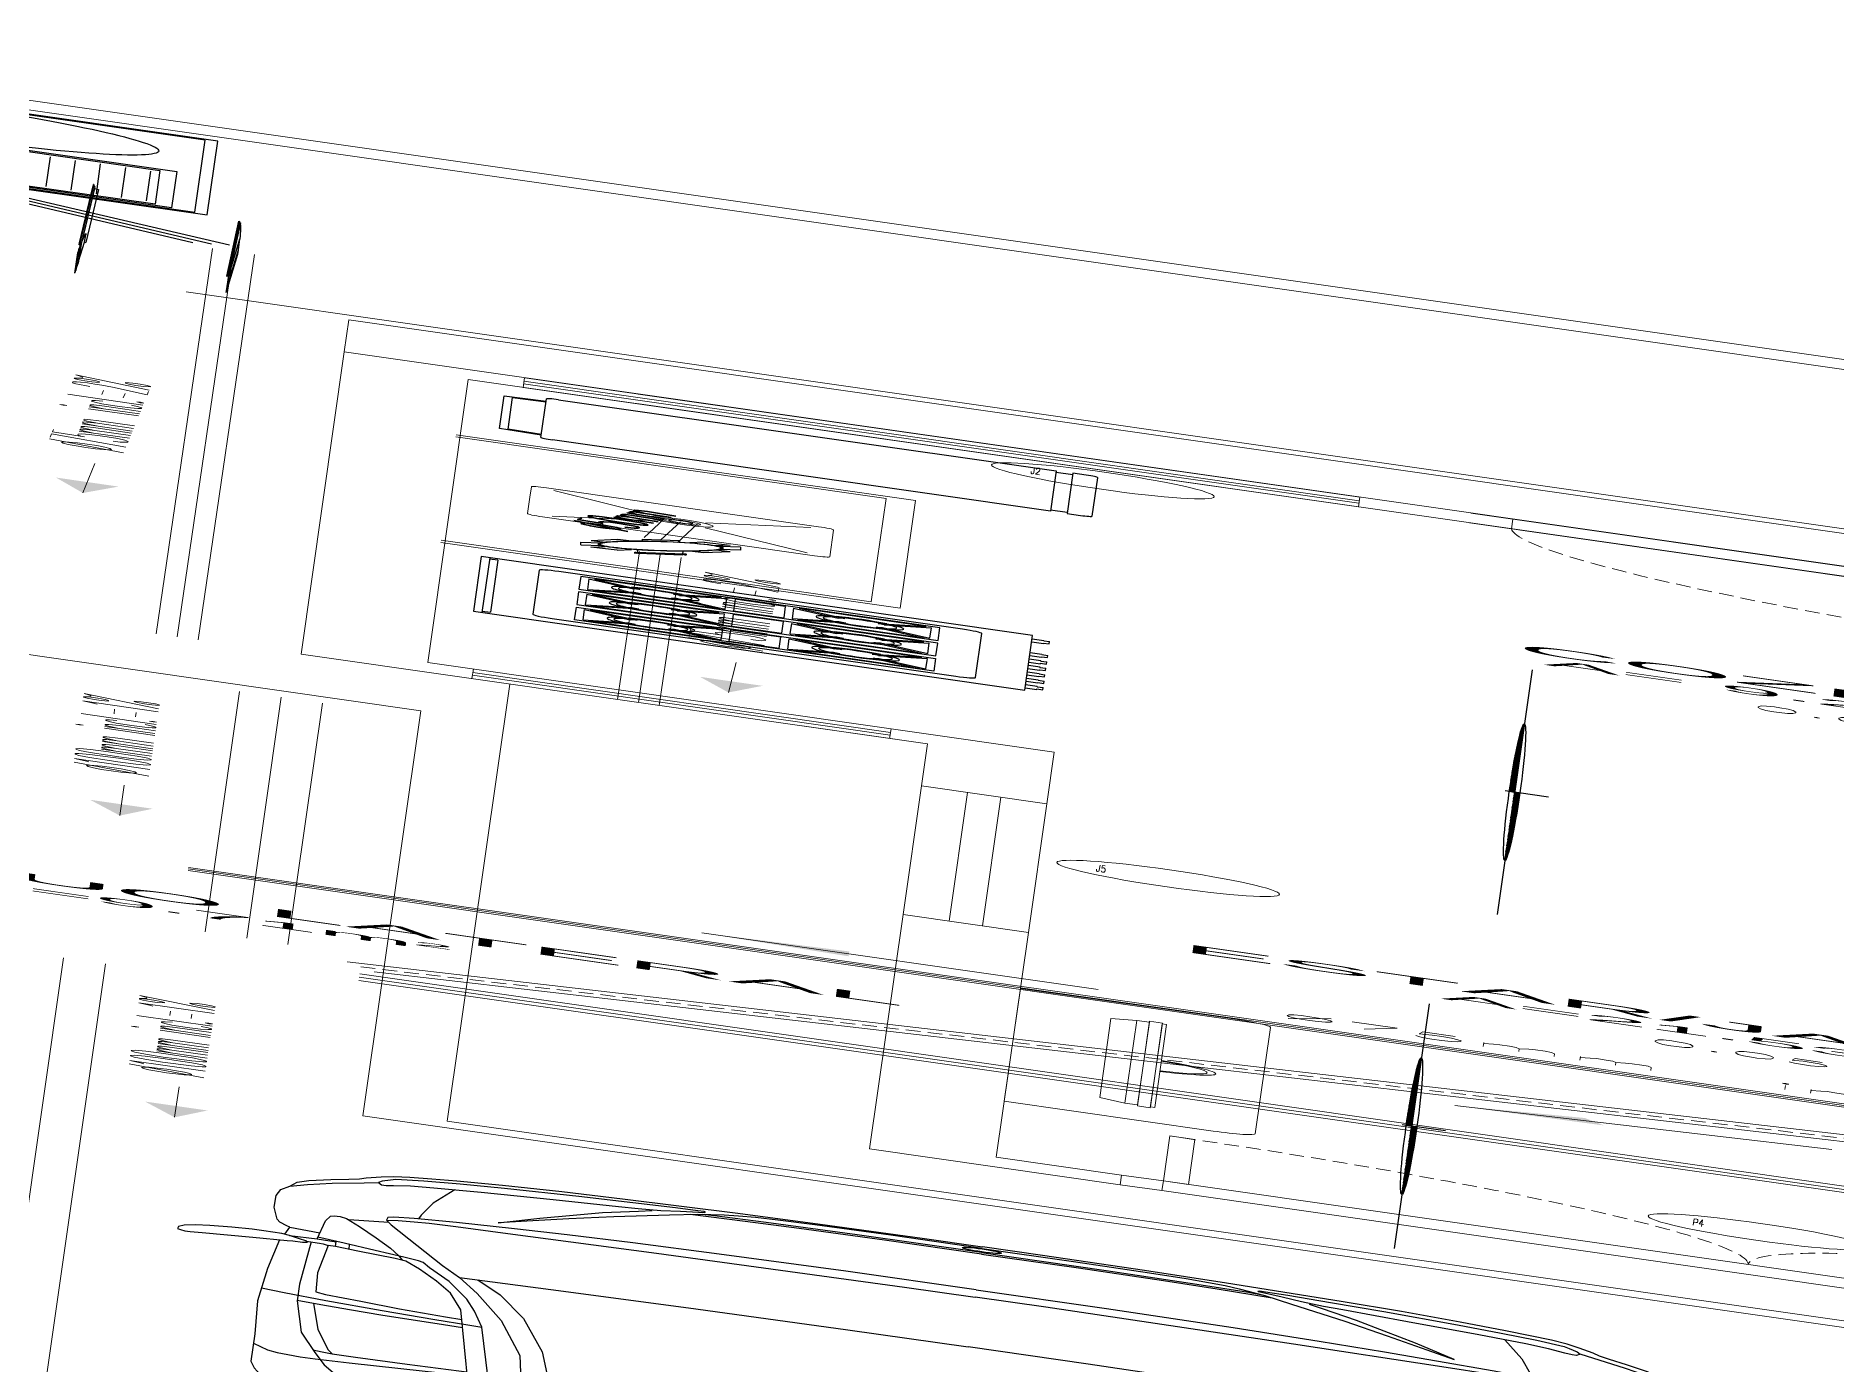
# Model space of a CAD drawing. Header units: millimetres. Extents: x -361192058 to 101130107379, y -14071650034 to 19218552450.
# Drawn here: x -135891.1 to -135764.4, y 43132.9 to 43226.4 of the extents above; entities that cross this region are included whole.
import ezdxf
from ezdxf.enums import TextEntityAlignment as Align

# ---------------------------------------------------------------- set-up
doc = ezdxf.new("R2010")
doc.units = ezdxf.units.MM
doc.header["$LTSCALE"] = 0.5
for name, pattern in [('CENTER2', [28.575, 19.05, -3.175, 3.175, -3.175]), ('HIDDEN', [0.375, 0.25, -0.125]), ('HIDDEN2', [0.1875, 0.125, -0.0625])]:
    doc.linetypes.add(name, pattern=pattern)
for name, color, linetype in [('02', 2, 'Continuous'), ('ARCO', 7, 'HIDDEN2'), ('CONEXAO_ESGOTO', 7, 'Continuous'), ('DETALHE_CONEXAO_EG', 3, 'Continuous'), ('DIVERSOS', 4, 'Continuous'), ('ESQUADRIA', 3, 'Continuous'), ('ESQUADRIAS', 3, 'Continuous'), ('JANELAS_INTERNO', 2, 'Continuous'), ('MOBIL-I', 251, 'Continuous'), ('parede', 2, 'Continuous'), ('PISO', 8, 'Continuous'), ('PORTAS', 3, 'Continuous'), ('proj', 8, 'HIDDEN'), ('PROJEÇÃO', 8, 'HIDDEN2'), ('TEXTO2', 3, 'Continuous'), ('TUBULAÇÃO_ESGOTO', 6, 'Continuous'), ('TXT_0', 7, 'Continuous')]:
    doc.layers.add(name, color=color, linetype=linetype)
doc.styles.add('ADITIVOCAD', font='ROMANS.shx')
doc.styles.add('ROMANS', font='romans', dxfattribs={"height": 0.1})
doc.styles.add('SANSSERIF', font='sas_____.pfb', dxfattribs={"height": 1})
doc.styles.get("Standard").update_dxf_attribs({"font": 'txt.shx', "height": 0.12})

# ---------------------------------------------------------------- blocks, each defined once
blk = doc.blocks.new('top')
for points in [[(1324.7, 824.1), (1322.6, 845.5), (1324.1, 859.6), (1338.1, 883.9), (1359.5, 909.7), (1381.6, 926.7), (1409.7, 940), (1445.8, 946.6), (1473.1, 947.3), (1486.4, 943.6), (1493.1, 938.5), (1494.5, 931.8), (1484.2, 917.8), (1445.1, 857.3), (1421.5, 816.8), (1411.9, 810.1), (1410.8, 798.5), (1408.2, 795.7), (1399.1, 792.7), (1385.1, 794.7), (1367, 802.3), (1339.5, 814.8), (1324.7, 824.1)], [(1330.5, 820.5), (1210.6, 815.8), (1197.2, 819.4), (1155.1, 828.3), (1116.7, 831.9), (939.5, 837.3), (759.2, 837.1), (654.5, 832.6), (585.6, 822.8), (521.2, 802.2), (450.5, 773.6), (370.9, 736), (336, 719.1), (363.4, 715.3), (365.2, 709.9), (351.8, 701), (320.5, 681.3), (296.3, 653.6), (262.3, 597.2), (216.7, 511.4), (178.2, 433.6), (168.4, 410.3), (158.5, 396.9), (146.9, 383.5), (117.4, 360.2), (83.4, 331.6), (78, 330.7), (70, 332.5), (71.7, 339.7), (74.4, 366.5), (90.5, 417.5), (114.7, 481.9), (155.9, 570.4), (186.3, 623.2), (218.5, 666.1), (255.2, 699.2), (274.9, 705.4), (306.2, 715.3), (336, 719.1)], [(3057.7, 838.9), (3127.2, 821.5), (3147.1, 809.6), (3158, 796.7), (3162.9, 781.8), (3162.9, 763.9), (3150, 723.3), (3112.3, 632.9), (3082.5, 572.4), (3069.6, 563.5), (3048.8, 558.5), (2314.5, 573.7), (2088.9, 584.9), (1923.7, 596), (1692.7, 619.8), (1524.3, 645.2), (1460.7, 653.2), (1445.4, 659.3), (1417.5, 677.1), (1380.8, 711.7), (1336.2, 749.5), (1300.2, 781.2)], [(1426.7, 825.8), (1889.9, 835), (2403.5, 841.5), (2914.2, 838.9), (3336.5, 838.9), (3434.3, 833.8), (3520.6, 826), (3611.5, 809.1), (3673.3, 783.4), (3710.6, 760.2), (3723.5, 743.5), (3727.4, 729.4), (3731.2, 721.6), (3739, 713.9), (3772.4, 684.3), (3800.8, 653.4), (3825.2, 618.7), (3840.7, 587.8), (3861.3, 540.2), (3885.7, 454), (3906.3, 336.9), (3920.5, 217.2), (3930, 0)], [(2198.8, 838.9), (2219.8, 811.4), (2248.8, 761.4), (2278.5, 693.5), (2300.3, 630.2), (2310.5, 590.4), (2314.5, 573.7)], [(585.6, 822.8), (509, 814.6), (457.4, 801.3), (396, 775.5), (350.6, 754.6), (321.3, 742.1), (291.3, 734.4), (243.8, 717), (212.2, 702.2), (186.4, 683.4), (163.3, 657.5), (141.7, 627.6), (108.9, 573.2), (76.1, 502.7), (52.4, 430.2), (21.6, 292.4), (7.7, 194.1), (0, 72), (0, 0)], [(1210.6, 815.8), (1231.7, 779.6)], [(1339.5, 814.8), (1330.4, 781.9), (1332.8, 758.9)], [(1388.2, 794.2), (1388.7, 778.4), (1392.9, 773.7), (1405.6, 767.6)], [(1388.4, 788.2), (2055.6, 794.8), (2315.2, 794.8), (2786.9, 785), (3068.4, 765.5), (3232.7, 752.5), (3406.8, 731.4), (3532, 707), (3617.2, 674.1), (3650.7, 655.9), (3650.9, 605.9)], [(2308.5, 794.8), (2322.3, 766.3), (2336.8, 731.9), (2349.1, 691.9), (2360.2, 626.9), (2363.1, 596.3)], [(1330.4, 781.9), (1034.7, 775), (955.6, 769.8), (940.8, 765.5), (940.8, 758.5), (954.7, 750.7), (1046.8, 734.2), (1185.9, 712.5), (1313.6, 694.3), (1411.4, 682.9)], [(3484.3, 716.3), (3493.2, 709.4), (3495.1, 700.3), (3490.6, 691.9), (3458.6, 671.8), (3365.4, 617), (3333.3, 599.2), (3292.9, 588.4), (3218.1, 580.3), (2097.5, 601.3), (1866.8, 616), (1714.9, 634.5), (1569.2, 656.7), (1477.9, 674.1), (1460.3, 686.9), (1425.7, 731.8), (1405.6, 759.1), (1405.6, 767.6), (1844.1, 775.5), (2141.4, 774.5), (2156.9, 762.8), (2184.2, 720.1), (2214.3, 673.5), (2236.6, 618.1), (2243.5, 598.6)], [(2318, 775.1), (2711.1, 765.6), (2998.1, 750), (3046.7, 744.9)], [(3031, 768.1), (3042.3, 756.7), (3046.7, 744.9), (3046.7, 716.8), (3040.4, 655), (3032.3, 593.2), (3029.9, 583.8)], [(923.5, 700.4), (970.5, 747.9)], [(1405.6, 759.1), (1325.6, 758.9)], [(1343.6, 743.2), (1417.4, 743)], [(3362.3, 0), (3362.3, 514.7), (3366.5, 533.4), (3375.4, 546.8), (3393.3, 561.1), (3603, 676.8), (3642.8, 701.6), (3657.8, 706.9), (3667.5, 706.9), (3682.6, 705.1), (3706.5, 693.6), (3737.4, 668.9), (3790.5, 620.3), (3819.6, 593.8), (3839.1, 577.8), (3848.6, 569.4)], [(668.3, 0), (671.2, 156), (684.3, 307.6), (703.9, 410.8), (724.8, 489.2), (747, 551.9), (777.1, 621.2), (808, 671.5), (831.8, 695.3), (849.2, 702.6), (894.2, 703.6), (952.9, 697.1), (1464.5, 630.3), (1607.5, 608.3), (1587.7, 484), (1571.6, 325.7), (1556.9, 143.8), (1554.6, 0)], [(894.2, 703.6), (874.7, 689.7), (857.7, 670.8), (848.8, 653.1), (840.1, 621.1), (830.1, 559.1), (805.6, 381.2), (784.5, 84.7), (782.8, 0)], [(1411.4, 682.9), (1472.9, 677.8)], [(3501.2, 0), (3500.2, 118.2), (3494.8, 232.5), (3481.6, 331.3), (3462.3, 414.4), (3446.6, 470.9), (3432.2, 503.5), (3429.8, 527.5), (3433.4, 540.8), (3473.1, 562.5), (3603.2, 628.7), (3659.9, 661.2), (3698.4, 680.5), (3713.5, 688)], [(281.1, 628.3), (533.4, 651.7), (739.9, 663.8), (804.7, 666.1)], [(3763.4, 562.7), (3728.3, 676.2)], [(1607.5, 608.3), (1811.4, 584.7), (2173.6, 552), (2667.3, 524.3), (3185.4, 517.1), (3414.8, 517.1)], [(3435.8, 495.2), (3449.6, 514.1), (3498, 538.5), (3590.2, 580.9), (3650.9, 605.9), (3666.2, 587.4), (3682.1, 564), (3699.8, 522.2), (3717.7, 463.9), (3739.1, 378.4), (3753.3, 268.2), (3761.7, 138), (3761.7, 0)], [(3897.5, 0), (3896.9, 54.3), (3890.2, 224.3), (3876.5, 346.1), (3856.1, 444.4), (3833.6, 532.1), (3813.2, 595.4), (3809.6, 602.9)], [(1604, 586.4), (1781.8, 557.8), (2094, 526.2), (2562.6, 498.8), (3018.1, 485.8), (3235.9, 488.3), (3267.3, 493.3), (3267.3, 517.1)], [(25, 0), (25.9, 109.5), (31.8, 200.3), (39, 244.5), (50.2, 271.2), (63.8, 291.1), (82.8, 308.1), (126.5, 339.4), (200.4, 372.4), (346.6, 437.5), (474.8, 489.9), (601.3, 538.7), (691.6, 572.2), (528.4, 524.1), (411.9, 485.3), (307.9, 451.3), (206.6, 409.4), (169.2, 393.4)], [(3674.2, 575.7), (3698.1, 573.7), (3705.5, 570.7), (3721.5, 534.8), (3739.7, 477.6), (3755.3, 402.3), (3769.6, 326.9), (3778.7, 233.3), (3783.9, 155.4), (3783.9, 0)], [(3707.4, 566.3), (3747.8, 566), (3763.4, 562.7), (3781.2, 545), (3848.7, 473.2)], [(3763.4, 562.7), (3794.9, 439.7), (3812.5, 328), (3830.1, 95.9), (3832, 0)], [(3824.3, 499.1), (3779.1, 501.2)], [(113.7, 0), (114.5, 116.1), (121.5, 218.1), (132, 282.6), (146.6, 348.4)], [(87.8, 0), (92.6, 149), (103.5, 257.7), (113.7, 319.6), (119.5, 334.3)], [(585.6, -822.8), (509, -814.6), (457.4, -801.3), (396, -775.5), (350.6, -754.6), (321.3, -742.1), (291.3, -734.4), (243.8, -717), (212.2, -702.2), (186.4, -683.4), (163.3, -657.5), (141.7, -627.6), (108.9, -573.2), (76.1, -502.7), (52.4, -430.2), (21.6, -292.4), (7.7, -194.1), (0, -72), (0, 0)], [(25, 0), (25.9, -109.5), (31.8, -200.3), (39, -244.5), (50.2, -271.2), (63.8, -291.1), (82.8, -308.1), (126.5, -339.4), (200.4, -372.4), (346.6, -437.5), (474.8, -489.9), (601.3, -538.7), (691.6, -572.2), (528.4, -524.1), (411.9, -485.3), (307.9, -451.3), (206.6, -409.4), (169.2, -393.4)], [(87.8, 0), (92.6, -149), (103.5, -257.7), (113.7, -319.6), (119.5, -334.3)], [(113.7, 0), (114.5, -116.1), (121.5, -218.1), (132, -282.6), (146.6, -348.4)], [(668.3, 0), (671.2, -156), (684.3, -307.6), (703.9, -410.8), (724.8, -489.2), (747, -551.9), (777.1, -621.2), (808, -671.5), (831.8, -695.3), (849.2, -702.6), (894.2, -703.6), (952.9, -697.1), (1464.5, -630.3), (1607.5, -608.3), (1587.7, -484), (1571.6, -325.7), (1556.9, -143.8), (1554.6, 0)], [(894.2, -703.6), (874.7, -689.7), (857.7, -670.8), (848.8, -653.1), (840.1, -621.1), (830.1, -559.1), (805.6, -381.2), (784.5, -84.7), (782.8, 0)], [(1426.7, -825.8), (1889.9, -835), (2403.5, -841.5), (2914.2, -838.9), (3336.5, -838.9), (3434.3, -833.8), (3520.6, -826), (3611.5, -809.1), (3673.3, -783.4), (3710.6, -760.2), (3723.5, -743.5), (3727.4, -729.4), (3731.2, -721.6), (3739, -713.9), (3772.4, -684.3), (3800.8, -653.4), (3825.2, -618.7), (3840.7, -587.8), (3861.3, -540.2), (3885.7, -454), (3906.3, -336.9), (3920.5, -217.2), (3930, 0)], [(3362.3, 0), (3362.3, -514.7), (3366.5, -533.4), (3375.4, -546.8), (3393.3, -561.1), (3603, -676.8), (3642.8, -701.6), (3657.8, -706.9), (3667.5, -706.9), (3682.6, -705.1), (3706.5, -693.6), (3737.4, -668.9), (3790.5, -620.3), (3819.6, -593.8), (3839.1, -577.8), (3848.6, -569.4)], [(3501.2, 0), (3500.2, -118.2), (3494.8, -232.5), (3481.6, -331.3), (3462.3, -414.4), (3446.6, -470.9), (3432.2, -503.5), (3429.8, -527.5), (3433.4, -540.8), (3473.1, -562.5), (3603.2, -628.7), (3659.9, -661.2), (3698.4, -680.5), (3713.5, -688)], [(3435.8, -495.2), (3449.6, -514.1), (3498, -538.5), (3590.2, -580.9), (3650.9, -605.9), (3666.2, -587.4), (3682.1, -564), (3699.8, -522.2), (3717.7, -463.9), (3739.1, -378.4), (3753.3, -268.2), (3761.7, -138), (3761.7, 0)], [(3674.2, -575.7), (3698.1, -573.7), (3705.5, -570.7), (3721.5, -534.8), (3739.7, -477.6), (3755.3, -402.3), (3769.6, -326.9), (3778.7, -233.3), (3783.9, -155.4), (3783.9, 0)], [(3763.4, -562.7), (3794.9, -439.7), (3812.5, -328), (3830.1, -95.9), (3832, 0)], [(3897.5, 0), (3896.9, -54.3), (3890.2, -224.3), (3876.5, -346.1), (3856.1, -444.4), (3833.6, -532.1), (3813.2, -595.4), (3809.6, -602.9)], [(1330.5, -820.5), (1210.6, -815.8), (1197.2, -819.4), (1155.1, -828.3), (1116.7, -831.9), (939.5, -837.3), (759.2, -837.1), (654.5, -832.6), (585.6, -822.8), (521.2, -802.2), (450.5, -773.6), (370.9, -736), (336, -719.1), (363.4, -715.3), (365.2, -709.9), (351.8, -701), (320.5, -681.3), (296.3, -653.6), (262.3, -597.2), (216.7, -511.4), (178.2, -433.6), (168.4, -410.3), (158.5, -396.9), (146.9, -383.5), (117.4, -360.2), (83.4, -331.6), (78, -330.7), (70, -332.5), (71.7, -339.7), (74.4, -366.5), (90.5, -417.5), (114.7, -481.9), (155.9, -570.4), (186.3, -623.2), (218.5, -666.1), (255.2, -699.2), (274.9, -705.4), (306.2, -715.3), (336, -719.1)], [(1604, -586.4), (1781.8, -557.8), (2094, -526.2), (2562.6, -498.8), (3018.1, -485.8), (3235.9, -488.3), (3267.3, -493.3), (3267.3, -517.1)], [(3707.4, -566.3), (3747.8, -566), (3763.4, -562.7), (3781.2, -545), (3848.7, -473.2)], [(3824.3, -499.1), (3779.1, -501.2)], [(1607.5, -608.3), (1811.4, -584.7), (2173.6, -552), (2667.3, -524.3), (3185.4, -517.1), (3414.8, -517.1)], [(3057.7, -838.9), (3127.2, -821.5), (3147.1, -809.6), (3158, -796.7), (3162.9, -781.8), (3162.9, -763.9), (3150, -723.3), (3112.3, -632.9), (3082.5, -572.4), (3069.6, -563.5), (3048.8, -558.5), (2314.5, -573.7), (2088.9, -584.9), (1923.7, -596), (1692.7, -619.8), (1524.3, -645.2), (1460.7, -653.2), (1445.4, -659.3), (1417.5, -677.1), (1380.8, -711.7), (1336.2, -749.5), (1300.2, -781.2)], [(2198.8, -838.9), (2219.8, -811.4), (2248.8, -761.4), (2278.5, -693.5), (2300.3, -630.2), (2310.5, -590.4), (2314.5, -573.7)], [(3763.4, -562.7), (3728.3, -676.2)], [(3484.3, -716.3), (3493.2, -709.4), (3495.1, -700.3), (3490.6, -691.9), (3458.6, -671.8), (3365.4, -617), (3333.3, -599.2), (3292.9, -588.4), (3218.1, -580.3), (2097.5, -601.3), (1866.8, -616), (1714.9, -634.5), (1569.2, -656.7), (1477.9, -674.1), (1460.3, -686.9), (1425.7, -731.8), (1405.6, -759.1), (1405.6, -767.6), (1844.1, -775.5), (2141.4, -774.5), (2156.9, -762.8), (2184.2, -720.1), (2214.3, -673.5), (2236.6, -618.1), (2243.5, -598.6)], [(2308.5, -794.8), (2322.3, -766.3), (2336.8, -731.9), (2349.1, -691.9), (2360.2, -626.9), (2363.1, -596.3)], [(3031, -768.1), (3042.3, -756.7), (3046.7, -744.9), (3046.7, -716.8), (3040.4, -655), (3032.3, -593.2), (3029.9, -583.8)], [(1388.4, -788.2), (2055.6, -794.8), (2315.2, -794.8), (2786.9, -785), (3068.4, -765.5), (3232.7, -752.5), (3406.8, -731.4), (3532, -707), (3617.2, -674.1), (3650.7, -655.9), (3650.9, -605.9)], [(281.1, -628.3), (533.4, -651.7), (739.9, -663.8), (804.7, -666.1)], [(1411.4, -682.9), (1472.9, -677.8)], [(923.5, -700.4), (970.5, -747.9)], [(1330.4, -781.9), (1034.7, -775), (955.6, -769.8), (940.8, -765.5), (940.8, -758.5), (954.7, -750.7), (1046.8, -734.2), (1185.9, -712.5), (1313.6, -694.3), (1411.4, -682.9)], [(1343.6, -743.2), (1417.4, -743)], [(2318, -775.1), (2711.1, -765.6), (2998.1, -750), (3046.7, -744.9)], [(1405.6, -759.1), (1325.6, -758.9)], [(1339.5, -814.8), (1330.4, -781.9), (1332.8, -758.9)], [(1388.2, -794.2), (1388.7, -778.4), (1392.9, -773.7), (1405.6, -767.6)], [(1210.6, -815.8), (1231.7, -779.6)], [(1324.7, -824.1), (1322.6, -845.5), (1324.1, -859.6), (1338.1, -883.9), (1359.5, -909.7), (1381.6, -926.7), (1409.7, -940), (1445.8, -946.6), (1473.1, -947.3), (1486.4, -943.6), (1493.1, -938.5), (1494.5, -931.8), (1484.2, -917.8), (1445.1, -857.3), (1421.5, -816.8), (1411.9, -810.1), (1410.8, -798.5), (1408.2, -795.7), (1399.1, -792.7), (1385.1, -794.7), (1367, -802.3), (1339.5, -814.8), (1324.7, -824.1)]]:
    blk.add_lwpolyline(points)
for start, end in [(0, 180), (180, 0)]:
    blk.add_arc((56.9, 0), 23.5, start, end)
blk = doc.blocks.new('fiat')
at = {"color": 1}
blk.add_blockref('top', (-0.2, 0), dxfattribs=at)
blk = doc.blocks.new('ADC_MCOZ_03')
for p, q in [((-0.2944, -0.66), (-0.2944, -0.68)), ((0.2944, -0.66), (0.2944, -0.68))]:
    blk.add_line(p, q)
for points in [[(-0.2625, -0.05), (-0.2525, 0), (0.2525, 0), (0.2625, -0.05)], [(-0.2523, -0.05), (-0.2443, -0.01), (0.2443, -0.01), (0.2523, -0.05)]]:
    blk.add_lwpolyline(points)
for points in [[(0.2984, -0.05, -0.414214), (0.3125, -0.0641), (0.3125, -0.66), (-0.3125, -0.66), (-0.3125, -0.0641, -0.414214), (-0.2984, -0.05)], [(-0.3125, -0.68), (-0.3125, -0.6959, 0.414214), (-0.2984, -0.71), (0.2984, -0.71, 0.414214), (0.3125, -0.6959), (0.3125, -0.68)]]:
    blk.add_lwpolyline(points, format="xyb", close=True)
blk = doc.blocks.new('ADC_MCOZ_19')
for p, q in [((-0.425, 0), (-0.425, -0.66)), ((0.425, 0), (-0.425, 0)), ((0.425, -0.66), (0.425, 0)), ((0.425, -0.01), (-0.425, -0.01)), ((-0.405, -0.01), (-0.405, -0.02)), ((0.405, -0.02), (-0.405, -0.02)), ((0.405, -0.02), (0.405, -0.01)), ((0.3416, -0.07), (-0.3416, -0.07)), ((-0.365, -0.0934), (-0.365, -0.5766)), ((0.365, -0.5766), (0.365, -0.0934)), ((-0.3382, -0.55), (-0.3382, -0.12)), ((-0.3382, -0.12), (-0.1382, -0.12)), ((-0.1382, -0.12), (-0.1382, -0.55)), ((-0.1, -0.12), (-0.1, -0.55)), ((0.1, -0.12), (-0.1, -0.12)), ((0.1, -0.55), (0.1, -0.12)), ((0.1382, -0.12), (0.1382, -0.55)), ((0.3382, -0.12), (0.1382, -0.12)), ((0.3382, -0.55), (0.3382, -0.12)), ((-0.3282, -0.2885), (-0.3282, -0.1365)), ((-0.3282, -0.1365), (-0.271, -0.1919)), ((-0.3203, -0.13), (-0.2648, -0.184)), ((-0.3203, -0.13), (-0.156, -0.13)), ((-0.156, -0.13), (-0.2132, -0.1854)), ((-0.1482, -0.1365), (-0.2074, -0.1936)), ((-0.1482, -0.1365), (-0.1482, -0.2885)), ((-0.09, -0.1365), (-0.09, -0.2885)), ((-0.09, -0.1365), (-0.0308, -0.1936)), ((-0.0821, -0.13), (-0.025, -0.1854)), ((0.0821, -0.13), (-0.0821, -0.13)), ((0.0821, -0.13), (0.0267, -0.184)), ((0.09, -0.1365), (0.0329, -0.1919)), ((0.09, -0.2885), (0.09, -0.1365)), ((0.1482, -0.1365), (0.2074, -0.1936)), ((0.1482, -0.1365), (0.1482, -0.2885)), ((0.156, -0.13), (0.2132, -0.1854)), ((0.3203, -0.13), (0.156, -0.13)), ((0.3203, -0.13), (0.2648, -0.184)), ((0.3282, -0.1365), (0.271, -0.1919)), ((0.3282, -0.2885), (0.3282, -0.1365)), ((-0.2692, -0.2316), (-0.3282, -0.2885)), ((-0.2091, -0.23), (-0.1482, -0.2885)), ((-0.0291, -0.23), (-0.09, -0.2885)), ((0.031, -0.2316), (0.09, -0.2885)), ((0.2091, -0.23), (0.1482, -0.2885)), ((0.2692, -0.2316), (0.3282, -0.2885)), ((-0.2622, -0.2389), (-0.3203, -0.295)), ((-0.2156, -0.2376), (-0.156, -0.295)), ((-0.0226, -0.2376), (-0.0821, -0.295)), ((0.0241, -0.2389), (0.0821, -0.295)), ((0.2156, -0.2376), (0.156, -0.295)), ((0.2622, -0.2389), (0.3203, -0.295)), ((-0.156, -0.295), (-0.3203, -0.295)), ((-0.0821, -0.295), (0.0821, -0.295)), ((0.156, -0.295), (0.3203, -0.295)), ((-0.3282, -0.305), (-0.1482, -0.305)), ((-0.3282, -0.365), (-0.3282, -0.305)), ((-0.1482, -0.305), (-0.1482, -0.365)), ((0.09, -0.305), (-0.09, -0.305)), ((-0.09, -0.305), (-0.09, -0.365)), ((0.09, -0.365), (0.09, -0.305)), ((0.1482, -0.305), (0.1482, -0.365)), ((0.3282, -0.305), (0.1482, -0.305)), ((0.3282, -0.365), (0.3282, -0.305)), ((-0.3282, -0.365), (-0.1482, -0.365)), ((-0.3282, -0.3815), (-0.271, -0.4369)), ((-0.3282, -0.5335), (-0.3282, -0.3815)), ((-0.3203, -0.375), (-0.2648, -0.429)), ((-0.3203, -0.375), (-0.156, -0.375)), ((-0.156, -0.375), (-0.2132, -0.4304)), ((-0.1482, -0.3815), (-0.2074, -0.4386)), ((-0.1482, -0.3815), (-0.1482, -0.5335)), ((0.09, -0.365), (-0.09, -0.365)), ((-0.09, -0.3815), (-0.0308, -0.4386)), ((-0.09, -0.3815), (-0.09, -0.5335)), ((0.0821, -0.375), (-0.0821, -0.375)), ((-0.0821, -0.375), (-0.025, -0.4304)), ((0.0821, -0.375), (0.0267, -0.429)), ((0.09, -0.3815), (0.0329, -0.4369)), ((0.09, -0.5335), (0.09, -0.3815)), ((0.3282, -0.365), (0.1482, -0.365)), ((0.1482, -0.3815), (0.1482, -0.5335)), ((0.1482, -0.3815), (0.2074, -0.4386)), ((0.156, -0.375), (0.2132, -0.4304)), ((0.3203, -0.375), (0.156, -0.375)), ((0.3203, -0.375), (0.2648, -0.429)), ((0.3282, -0.3815), (0.271, -0.4369)), ((0.3282, -0.5335), (0.3282, -0.3815)), ((-0.2692, -0.4766), (-0.3282, -0.5335)), ((-0.2622, -0.4839), (-0.3203, -0.54)), ((-0.2156, -0.4826), (-0.156, -0.54)), ((-0.2091, -0.475), (-0.1482, -0.5335)), ((-0.0291, -0.475), (-0.09, -0.5335)), ((-0.0226, -0.4826), (-0.0821, -0.54)), ((0.0241, -0.4839), (0.0821, -0.54)), ((0.031, -0.4766), (0.09, -0.5335)), ((0.2091, -0.475), (0.1482, -0.5335)), ((0.2156, -0.4826), (0.156, -0.54)), ((0.2622, -0.4839), (0.3203, -0.54)), ((0.2692, -0.4766), (0.3282, -0.5335)), ((-0.1382, -0.55), (-0.3382, -0.55)), ((-0.156, -0.54), (-0.3203, -0.54)), ((-0.1, -0.55), (0.1, -0.55)), ((-0.0821, -0.54), (0.0821, -0.54)), ((0.1382, -0.55), (0.3382, -0.55)), ((0.156, -0.54), (0.3203, -0.54)), ((-0.3416, -0.6), (0.3416, -0.6)), ((-0.425, -0.66), (0.425, -0.66)), ((-0.3899, -0.66), (-0.3899, -0.674)), ((-0.3409, -0.66), (-0.3409, -0.674)), ((-0.2899, -0.66), (-0.2899, -0.674)), ((-0.2409, -0.66), (-0.2409, -0.674)), ((-0.1899, -0.66), (-0.1899, -0.674)), ((-0.1409, -0.66), (-0.1409, -0.674)), ((-0.0899, -0.66), (-0.0899, -0.674)), ((-0.0409, -0.66), (-0.0409, -0.674)), ((0.0101, -0.66), (0.0101, -0.674)), ((0.0591, -0.66), (0.0591, -0.674)), ((0.1101, -0.66), (0.1101, -0.674)), ((0.1591, -0.66), (0.1591, -0.674)), ((0.3241, -0.66), (0.3241, -0.674)), ((0.3731, -0.66), (0.3731, -0.674)), ((-0.3899, -0.674), (-0.3829, -0.674)), ((-0.3829, -0.674), (-0.3829, -0.681)), ((-0.3829, -0.681), (-0.3479, -0.681)), ((-0.3479, -0.674), (-0.3479, -0.681)), ((-0.3479, -0.674), (-0.3409, -0.674)), ((-0.2899, -0.674), (-0.2829, -0.674)), ((-0.2829, -0.674), (-0.2829, -0.681)), ((-0.2829, -0.681), (-0.2479, -0.681)), ((-0.2479, -0.674), (-0.2479, -0.681)), ((-0.2479, -0.674), (-0.2409, -0.674)), ((-0.1899, -0.674), (-0.1829, -0.674)), ((-0.1829, -0.674), (-0.1829, -0.681)), ((-0.1829, -0.681), (-0.1479, -0.681)), ((-0.1479, -0.674), (-0.1479, -0.681)), ((-0.1479, -0.674), (-0.1409, -0.674)), ((-0.0899, -0.674), (-0.0829, -0.674)), ((-0.0829, -0.674), (-0.0829, -0.681)), ((-0.0829, -0.681), (-0.0479, -0.681)), ((-0.0479, -0.674), (-0.0479, -0.681)), ((-0.0479, -0.674), (-0.0409, -0.674)), ((0.0101, -0.674), (0.0171, -0.674)), ((0.0171, -0.674), (0.0171, -0.681)), ((0.0171, -0.681), (0.0521, -0.681)), ((0.0521, -0.674), (0.0521, -0.681)), ((0.0521, -0.674), (0.0591, -0.674)), ((0.1101, -0.674), (0.1171, -0.674)), ((0.1171, -0.674), (0.1171, -0.681)), ((0.1171, -0.681), (0.1521, -0.681)), ((0.1521, -0.674), (0.1521, -0.681)), ((0.1521, -0.674), (0.1591, -0.674)), ((0.3241, -0.674), (0.3311, -0.674)), ((0.3311, -0.674), (0.3311, -0.681)), ((0.3311, -0.681), (0.3661, -0.681)), ((0.3661, -0.674), (0.3661, -0.681)), ((0.3661, -0.674), (0.3731, -0.674))]:
    blk.add_line(p, q)
for centre, radius, start, end in [((-0.3416, -0.0934), 0.0234, 90, 180), ((0.3416, -0.0934), 0.0234, 360, 90), ((-0.2397, -0.2103), 0.0525, 42.0892, 135.793), ((-0.2397, -0.2103), 0.0442, 42.5726, 134.909), ((0.0015, -0.2103), 0.0525, 44.207, 137.9108), ((0.0015, -0.2103), 0.0442, 45.091, 137.4274), ((0.2397, -0.2103), 0.0525, 44.207, 137.9108), ((0.2397, -0.2103), 0.0442, 45.091, 137.4274), ((-0.2397, -0.2103), 0.0525, 146.7284, 216.956), ((-0.2397, -0.2103), 0.0442, 147.9107, 216.4727), ((-0.2397, -0.2103), 0.0364, 133.7108, 149.5156), ((-0.2397, -0.2103), 0.0364, 27.382, 43.227), ((-0.2397, -0.2103), 0.0442, 326.0457, 29.5488), ((-0.2397, -0.2103), 0.0525, 325.1618, 31.1407), ((0.0015, -0.2103), 0.0525, 148.8593, 214.8382), ((0.0015, -0.2103), 0.0442, 150.4512, 213.9543), ((0.0015, -0.2103), 0.0364, 136.773, 152.618), ((0.0015, -0.2103), 0.0364, 30.4844, 46.2892), ((0.0015, -0.2103), 0.0442, 323.5273, 32.0893), ((0.0015, -0.2103), 0.0525, 323.044, 33.2716), ((0.2397, -0.2103), 0.0525, 148.8593, 214.8382), ((0.2397, -0.2103), 0.0442, 150.4512, 213.9543), ((0.2397, -0.2103), 0.0364, 136.773, 152.618), ((0.2397, -0.2103), 0.0364, 30.4844, 46.2892), ((0.2397, -0.2103), 0.0442, 323.5273, 32.0893), ((0.2397, -0.2103), 0.0525, 323.044, 33.2716), ((-0.2397, -0.2103), 0.0364, 215.8183, 231.6632), ((-0.2397, -0.2103), 0.0364, 311.4391, 327.244), ((0.0015, -0.2103), 0.0364, 212.756, 228.5609), ((0.0015, -0.2103), 0.0364, 308.3368, 324.1817), ((0.2397, -0.2103), 0.0364, 212.756, 228.5609), ((0.2397, -0.2103), 0.0364, 308.3368, 324.1817), ((-0.2397, -0.2103), 0.0525, 227.9045, 314.2264), ((-0.2397, -0.2103), 0.0442, 229.4965, 313.0441), ((0.0015, -0.2103), 0.0525, 225.7736, 312.0955), ((0.0015, -0.2103), 0.0442, 226.9559, 310.5035), ((0.2397, -0.2103), 0.0525, 225.7736, 312.0955), ((0.2397, -0.2103), 0.0442, 226.9559, 310.5035), ((-0.2397, -0.4553), 0.0525, 42.0892, 135.793), ((0.0015, -0.4553), 0.0525, 44.207, 137.9108), ((0.2397, -0.4553), 0.0525, 44.207, 137.9108), ((-0.2397, -0.4553), 0.0525, 146.7284, 216.956), ((-0.2397, -0.4553), 0.0442, 42.5726, 134.909), ((0.0015, -0.4553), 0.0442, 45.091, 137.4274), ((0.0015, -0.4553), 0.0525, 323.044, 33.2716), ((0.2397, -0.4553), 0.0442, 45.091, 137.4274), ((0.2397, -0.4553), 0.0525, 323.044, 33.2716), ((-0.2397, -0.4553), 0.0442, 147.9107, 216.4727), ((-0.2397, -0.4553), 0.0364, 133.7108, 149.5156), ((-0.2397, -0.4553), 0.0364, 27.382, 43.227), ((-0.2397, -0.4553), 0.0442, 326.0457, 29.5488), ((-0.2397, -0.4553), 0.0525, 325.1618, 31.1407), ((0.0015, -0.4553), 0.0525, 148.8593, 214.8382), ((0.0015, -0.4553), 0.0442, 150.4512, 213.9543), ((0.0015, -0.4553), 0.0364, 136.773, 152.618), ((0.0015, -0.4553), 0.0364, 30.4844, 46.2892), ((0.0015, -0.4553), 0.0442, 323.5273, 32.0893), ((0.2397, -0.4553), 0.0525, 148.8593, 214.8382), ((0.2397, -0.4553), 0.0442, 150.4512, 213.9543), ((0.2397, -0.4553), 0.0364, 136.773, 152.618), ((0.2397, -0.4553), 0.0364, 30.4844, 46.2892), ((0.2397, -0.4553), 0.0442, 323.5273, 32.0893), ((-0.2397, -0.4553), 0.0364, 215.8183, 231.6632), ((-0.2397, -0.4553), 0.0442, 229.4965, 313.0441), ((-0.2397, -0.4553), 0.0364, 311.4391, 327.244), ((0.0015, -0.4553), 0.0364, 212.756, 228.5609), ((0.0015, -0.4553), 0.0442, 226.9559, 310.5035), ((0.0015, -0.4553), 0.0364, 308.3368, 324.1817), ((0.2397, -0.4553), 0.0364, 212.756, 228.5609), ((0.2397, -0.4553), 0.0442, 226.9559, 310.5035), ((0.2397, -0.4553), 0.0364, 308.3368, 324.1817), ((-0.2397, -0.4553), 0.0525, 227.9045, 314.2264), ((0.0015, -0.4553), 0.0525, 225.7736, 312.0955), ((0.2397, -0.4553), 0.0525, 225.7736, 312.0955), ((-0.3416, -0.5766), 0.0234, 180, 270), ((0.3416, -0.5766), 0.0234, 270, 360)]:
    blk.add_arc(centre, radius, start, end)
blk = doc.blocks.new('Adc_nivelpl')
h = blk.add_hatch()
h.set_pattern_fill('_U', color=256, scale=0.005, angle=45, style=0, double=1)
h.set_pattern_definition([(45, (-5.8772514, -3.5161936), (-0.003535534, 0.003535534), []), (135, (-5.8772514, -3.5161936), (-0.003535534, -0.003535534), [])])
h.paths.add_polyline_path([(0.1954, -0.0865, 0.414214), (0.0865, -0.1954), (0.1954, -0.1954)])
h.paths.add_polyline_path([(0.1954, -0.1954), (0.1954, -0.3043, 0.414214), (0.3043, -0.1954)])
for p, q in [((0.1954, 0), (0.1954, -0.3908)), ((0.8958, -0.1954), (0, -0.1954))]:
    blk.add_line(p, q)
blk.add_circle((0.1954, -0.1954), 0.1089)
at = {"flags": 8}
blk.add_attdef('NIVEL', (0.3642, -0.1501), '', height=0.1, dxfattribs=at)
blk = doc.blocks.new('Ads_egD_cxs150x150x50-p')
for p, q in [((-0.022, 0.0947), (-0.022, 0.0706)), ((-0.022, 0.0947), (0.022, 0.0947)), ((0.022, 0.0947), (0.022, 0.0706)), ((-0.0825, 0.0514), (-0.0514, 0.0825)), ((-0.0514, 0.0825), (-0.0343, 0.0655)), ((0.0514, 0.0825), (0.0343, 0.0655)), ((0.0514, 0.0825), (0.0825, 0.0514)), ((-0.0825, 0.0514), (-0.0655, 0.0343)), ((0.0825, 0.0514), (0.0655, 0.0343)), ((-0.0947, 0.022), (-0.0706, 0.022)), ((-0.0947, -0.022), (-0.0947, 0.022)), ((0.1124, 0.0268), (0.069, 0.0268)), ((0.1124, 0.0287), (0.1124, -0.0287)), ((0.1175, 0.0312), (0.1148, 0.0312)), ((0.12, 0.0287), (0.12, -0.0287)), ((0.1269, 0.0268), (0.12, 0.0268)), ((0.1269, 0.0268), (0.1269, -0.0268)), ((-0.0947, -0.022), (-0.0706, -0.022)), ((-0.0825, -0.0514), (-0.0655, -0.0343)), ((0.0825, -0.0514), (0.0655, -0.0343)), ((0.1124, -0.0268), (0.069, -0.0268)), ((0.1175, -0.0312), (0.1148, -0.0312)), ((0.1269, -0.0268), (0.12, -0.0268)), ((-0.0514, -0.0825), (-0.0825, -0.0514)), ((0.0825, -0.0514), (0.0514, -0.0825)), ((-0.0514, -0.0825), (-0.0343, -0.0655)), ((-0.022, -0.0947), (-0.022, -0.0706)), ((0.022, -0.0947), (0.022, -0.0706)), ((0.0514, -0.0825), (0.0343, -0.0655)), ((0.022, -0.0947), (-0.022, -0.0947))]:
    blk.add_line(p, q)
for radius in [0.074, 0.072]:
    blk.add_circle((0, 0), radius)
for centre, start, end in [((0.1148, 0.0287), 90, 180), ((0.1175, 0.0287), 360, 90), ((0.1148, -0.0287), 180, 270), ((0.1175, -0.0287), 270, 0)]:
    blk.add_arc(centre, 0.00245, start, end)
blk = doc.blocks.new('Ads_egD_js100x50-p')
for p, q in [((0.0823, 0.0498), (-0.0125, 0.0498)), ((-0.0125, 0.0498), (-0.0125, -0.0498)), ((0.087, 0.0535), (0.0823, 0.0498)), ((0.0823, 0.0498), (0.0823, -0.05)), ((0.087, 0.0535), (0.087, -0.0517)), ((0.087, 0.0535), (0.1174, 0.0535)), ((0.1174, 0.0532), (0.1174, -0.0532)), ((0.1207, 0.0565), (0.1266, 0.0565)), ((0.1298, 0.0535), (0.1361, 0.0535)), ((0.1298, 0.0532), (0.1298, -0.0532)), ((0.1361, 0.0535), (0.1361, -0.0535)), ((0.0147, -0.0498), (-0.0125, -0.0498)), ((0.0147, -0.0498), (0.0279, -0.0365)), ((0.0511, -0.0862), (0.0147, -0.0498)), ((0.0937, -0.0541), (0.038, -0.0342)), ((0.0859, -0.0513), (0.0511, -0.0862)), ((0.0887, -0.0523), (0.0515, -0.0895)), ((0.0626, -0.1008), (0.1008, -0.0626)), ((0.1007, -0.0627), (0.0939, -0.056)), ((0.095, -0.0535), (0.1174, -0.0535)), ((0.1062, -0.0649), (0.1039, -0.0626)), ((0.1207, -0.0565), (0.1266, -0.0565)), ((0.1298, -0.0535), (0.1361, -0.0535)), ((0.0511, -0.0862), (0.0515, -0.0895)), ((0.0627, -0.1007), (0.0515, -0.0895)), ((0.068, -0.1062), (0.1062, -0.068)), ((0.0712, -0.1092), (0.1092, -0.0712)), ((0.1092, -0.0712), (0.1061, -0.0681)), ((0.0649, -0.1062), (0.0626, -0.1039)), ((0.0712, -0.1092), (0.0681, -0.1061))]:
    blk.add_line(p, q)
for centre, radius, start, end in [((0.1207, 0.0532), 0.00327, 90, 180), ((0.1266, 0.0532), 0.00327, 360, 90), ((0.0348, -0.0433), 0.00967, 70.3419, 135.1365), ((0.095, -0.0549), 0.00147, 90, 225), ((0.1023, -0.0641), 0.00219, 45, 135), ((0.1046, -0.0664), 0.00219, 315, 45), ((0.1207, -0.0532), 0.00327, 180, 270), ((0.1266, -0.0532), 0.00327, 270, 0), ((0.0641, -0.1023), 0.00219, 135, 225), ((0.0664, -0.1046), 0.00219, 225, 315)]:
    blk.add_arc(centre, radius, start, end)
blk = doc.blocks.new('Ads_egD_45j40-p')
for p, q in [((0.0088, 0.0214), (0.0077, 0.0202)), ((0.0077, -0.0185), (0.0077, 0.0202)), ((0.0216, 0.0214), (0.0088, 0.0214)), ((0.0088, 0.0214), (0.0088, -0.0214)), ((0.023, 0.0223), (0.0216, 0.0214)), ((0.0216, 0.0214), (0.0216, -0.0214)), ((0.0269, 0.0223), (0.023, 0.0223)), ((0.023, 0.0223), (0.023, -0.0223)), ((0.0269, -0.0223), (0.0269, 0.0223)), ((-0.0321, -0.0005), (-0.0302, 0.0001)), ((-0.0302, 0.0001), (-0.0214, 0.0088)), ((0.0001, -0.0302), (-0.0302, 0.0001)), ((0.0088, -0.0214), (-0.0214, 0.0088)), ((-0.0214, 0.0088), (-0.0197, 0.0088)), ((-0.0197, 0.0088), (0.0077, -0.0185)), ((-0.0349, -0.0033), (-0.0321, -0.0005)), ((-0.0033, -0.0349), (-0.0349, -0.0033)), ((-0.0005, -0.0321), (-0.0321, -0.0005)), ((0.0001, -0.0302), (0.0088, -0.0214)), ((0.0077, -0.0185), (0.0088, -0.0214)), ((0.0216, -0.0214), (0.0088, -0.0214)), ((0.023, -0.0223), (0.0216, -0.0214)), ((0.0269, -0.0223), (0.023, -0.0223)), ((-0.0033, -0.0349), (-0.0005, -0.0321)), ((-0.0005, -0.0321), (0.0001, -0.0302))]:
    blk.add_line(p, q)
blk.add_arc((0.0151, -0.0364), 0.0572, 97.4168, 127.5832)
blk = doc.blocks.new('APROVADO QUADRA 21.2 MBVII')
for p, q in [((4505.5647, 2447.6659), (4506.0289, 2447.6659)), ((4505.5647, 2447.6359), (4506.0289, 2447.6359)), ((4505.5647, 2447.6059), (4506.0289, 2447.6059)), ((4505.5647, 2447.5759), (4506.0289, 2447.5759)), ((4505.5647, 2447.5459), (4506.0289, 2447.5459))]:
    blk.add_line(p, q)
for points in [[(4505.4827, 2447.4724), (4506.6327, 2447.4724), (4506.6327, 2448.0724), (4505.4827, 2448.0724)], [(4506.6177, 2448.0574), (4505.4977, 2448.0574), (4505.4977, 2447.4874), (4506.6177, 2447.4874)]]:
    blk.add_lwpolyline(points, close=True)
blk.add_lwpolyline([(4505.5134, 2447.9313, -0.153737), (4505.5286, 2447.9526, -0.338906), (4506.065, 2447.9526, -0.256007), (4506.0789, 2447.9273), (4506.0789, 2447.5153), (4505.5134, 2447.5153)], format="xyb", close=True)
blk.add_lwpolyline([(4506.0589, 2447.6959), (4506.0589, 2447.5353), (4505.5334, 2447.5353), (4505.5334, 2447.6959, -0.125189)], format="xyb")
blk.add_circle((4506.3526, 2447.7898), 0.25)
at = {"layer": '02', "color": 6}
for p, q in [((4505.0262, 2447.4846), (4505.4531, 2447.8486)), ((4505.0708, 2447.4412), (4505.491, 2447.8107))]:
    blk.add_line(p, q, dxfattribs=at)
at = {"layer": '02', "color": 8}
blk.add_line((4505.049, 2447.4622), (4505.472, 2447.8297), dxfattribs=at)
at = {"layer": '02', "color": 8, "lineweight": 18}
for p, q in [((4503.6937, 2447.2885), (4498.9937, 2447.2885)), ((4503.6937, 2441.3885), (4503.6937, 2447.2885)), ((4503.6937, 2447.2885), (4504.1937, 2447.2885)), ((4504.1937, 2441.3885), (4504.1937, 2447.2885)), ((4503.5437, 2447.1385), (4499.1437, 2447.1385)), ((4503.5437, 2445.0385), (4503.5437, 2447.1385)), ((4498.9937, 2447.0841), (4499.1437, 2447.0836)), ((4503.5434, 2447.0728), (4503.5434, 2446.0728)), ((4503.6937, 2447.0728), (4503.5434, 2447.0728)), ((4503.6937, 2446.0728), (4503.6937, 2447.0728)), ((4498.9922, 2446.5841), (4499.1422, 2446.5836)), ((4503.5434, 2446.0728), (4503.6937, 2446.0728))]:
    blk.add_line(p, q, dxfattribs=at)
at = {"layer": 'ARCO', "color": 8, "lineweight": 18}
blk.add_arc((4503.5613, 2445.1672), 0.7227, 91.6504, 175.8407, dxfattribs=at)
at = {"layer": 'CONEXAO_ESGOTO', "lineweight": 18}
for p, q in [((4501.4498, 2447.5623), (4500.9753, 2447.5715)), ((4496.6138, 2447.474), (4496.1392, 2447.474)), ((4492.1347, 2447.3587), (4491.6602, 2447.3591)), ((4499.8159, 2446.7767), (4499.3413, 2446.7807)), ((4495.62, 2446.2969), (4495.6205, 2446.7715)), ((4494.7811, 2445.4096), (4494.6298, 2445.8594))]:
    blk.add_line(p, q, dxfattribs=at)
for points in [[(4500.9753, 2447.5715), (4501.1506, 2447.5306), (4501.152, 2447.6056)], [(4496.1392, 2447.474), (4496.3153, 2447.4365), (4496.3153, 2447.5115)], [(4491.6602, 2447.3591), (4491.8362, 2447.3215), (4491.8363, 2447.3965)], [(4499.3413, 2446.7807), (4499.5171, 2446.7417), (4499.5177, 2446.8167)], [(4495.6205, 2446.7715), (4495.5828, 2446.5955), (4495.6578, 2446.5954)], [(4494.6298, 2445.8594), (4494.6503, 2445.6806), (4494.7215, 2445.7045)]]:
    blk.add_solid(points, dxfattribs=at)
at = {"layer": 'DIVERSOS', "color": 8, "lineweight": 18}
for p, q in [((4503.5437, 2446.9366), (4503.5437, 2446.1366)), ((4503.6937, 2446.9366), (4503.6937, 2446.0728)), ((4496.3374, 2446.5385), (4498.3374, 2446.5385)), ((4498.3374, 2446.3885), (4496.3374, 2446.3885))]:
    blk.add_line(p, q, dxfattribs=at)
at = {"layer": 'ESQUADRIA', "color": 8, "lineweight": 18}
for p, q in [((4499.047, 2447.0839), (4499.0454, 2446.5839)), ((4499.087, 2447.0838), (4499.0854, 2446.5838)), ((4503.5987, 2446.0728), (4503.5987, 2447.0728)), ((4503.6387, 2446.0728), (4503.6387, 2447.0728)), ((4498.3374, 2446.4835), (4496.3374, 2446.4835)), ((4498.3374, 2446.4435), (4496.3374, 2446.4435))]:
    blk.add_line(p, q, dxfattribs=at)
at = {"layer": 'ESQUADRIAS', "color": 8, "lineweight": 18}
blk.add_lwpolyline([(4503.5405, 2445.9397), (4503.5405, 2445.8897), (4503.6905, 2445.8897), (4503.6905, 2445.9397)], dxfattribs=at)
at = {"layer": 'JANELAS_INTERNO', "color": 8, "lineweight": 18}
blk.add_line((4492.6937, 2446.5385), (4492.6937, 2446.2385), dxfattribs=at)
at = {"layer": 'MOBIL-I', "color": 8, "lineweight": 18}
for p, q in [((4500.9998, 2446.5934), (4500.9998, 2447.1434)), ((4501.0348, 2446.6284), (4501.0348, 2447.1434)), ((4502.6421, 2446.6284), (4502.6421, 2447.1434)), ((4502.6771, 2446.5934), (4502.6771, 2447.1434)), ((4501.6425, 2447.017), (4501.7999, 2446.8954)), ((4502.0374, 2447.0192), (4501.8771, 2446.8954)), ((4501.7999, 2446.8357), (4501.6396, 2446.7118)), ((4501.8771, 2446.8357), (4502.0374, 2446.7118)), ((4502.6421, 2446.6284), (4501.0348, 2446.6284)), ((4502.6771, 2446.5934), (4500.9998, 2446.5934)), ((4493.7132, 2446.1385), (4493.7132, 2446.3885)), ((4495.4678, 2446.3885), (4493.7132, 2446.3885)), ((4495.4678, 2446.1385), (4495.4678, 2446.3885)), ((4495.4178, 2446.0885), (4493.7632, 2446.0885))]:
    blk.add_line(p, q, dxfattribs=at)
blk.add_lwpolyline([(4501.8879, 2447.0463), (4502.0464, 2447.0463, -0.414214), (4502.0645, 2447.0283), (4502.0645, 2446.7028, -0.414214), (4502.0464, 2446.6847), (4501.6305, 2446.6847, -0.414214), (4501.6125, 2446.7028), (4501.6125, 2447.0283, -0.414214), (4501.6305, 2447.0463), (4501.8879, 2447.0463)], format="xyb", dxfattribs=at)
for points in [[(4495.2037, 2446.2772), (4495.2342, 2446.2467), (4493.9468, 2446.2467), (4493.9774, 2446.2772)], [(4495.2342, 2446.2467), (4495.2342, 2446.2314), (4493.9468, 2446.2314), (4493.9468, 2446.2467)], [(4495.2495, 2446.2314), (4495.2495, 2446.2161), (4493.9316, 2446.2161), (4493.9316, 2446.2314)], [(4495.2342, 2446.2161), (4495.2342, 2446.2111), (4493.9468, 2446.211), (4493.9468, 2446.2161)]]:
    blk.add_lwpolyline(points, close=True, dxfattribs=at)
for radius in [0.0391, 0.024, 0.0147]:
    blk.add_circle((4501.8385, 2446.8655), radius, dxfattribs=at)
for centre, radius, start, end in [((4494.5905, 2446.2314), 0.0865, 193.6119, 346.3885), ((4494.5905, 2446.2314), 0.0763, 195.4698, 344.5306), ((4493.7632, 2446.1385), 0.05, 180.0002, 270.0002), ((4495.4178, 2446.1385), 0.05, 270.0002, 0.0002)]:
    blk.add_arc(centre, radius, start, end, dxfattribs=at)
at = {"layer": 'parede', "color": 8, "lineweight": 18}
for p, q in [((4506.8437, 2448.2385), (4506.8437, 2441.2385)), ((4506.6937, 2448.0885), (4506.6937, 2441.3885)), ((4499.1437, 2446.3885), (4499.1437, 2447.1385)), ((4503.5437, 2447.0728), (4503.6937, 2447.0728)), ((4498.9937, 2446.5385), (4498.9937, 2446.6885)), ((4498.9937, 2446.5385), (4498.9937, 2446.6885)), ((4492.6937, 2446.2385), (4492.6937, 2446.5385)), ((4492.6937, 2446.5385), (4496.3374, 2446.5385)), ((4496.3374, 2446.5385), (4496.3374, 2446.3885)), ((4498.3374, 2446.5385), (4498.9937, 2446.5385)), ((4498.3374, 2446.5385), (4498.3374, 2446.3885)), ((4492.8437, 2446.2385), (4492.8437, 2446.3885)), ((4492.8437, 2446.3885), (4496.3374, 2446.3885)), ((4498.3374, 2446.3885), (4499.1437, 2446.3885)), ((4492.8437, 2446.2385), (4492.6937, 2446.2385)), ((4503.5437, 2446.0728), (4503.6937, 2446.0728)), ((4503.5405, 2445.8897), (4503.6905, 2445.8897))]:
    blk.add_line(p, q, dxfattribs=at)
blk.add_lwpolyline([(4498.9937, 2447.2885), (4498.9937, 2446.5385), (4498.3374, 2446.5385)], dxfattribs=at)
at = {"layer": 'PISO', "color": 8, "lineweight": 18}
for p, q in [((4498.3937, 2447.7885), (4498.3937, 2447.1385)), ((4504.2637, 2446.1895), (4504.2637, 2447.4842)), ((4498.3937, 2447.1385), (4492.0937, 2447.1385)), ((4492.0937, 2447.1385), (4492.0937, 2445.1335)), ((4498.9937, 2447.0385), (4492.1937, 2447.0385)), ((4492.1937, 2447.0385), (4492.1937, 2445.0335)), ((4504.2637, 2446.1895), (4504.2637, 2441.3885)), ((4503.5405, 2445.1397), (4503.5405, 2445.9397)), ((4503.6905, 2445.1397), (4503.6905, 2445.9397))]:
    blk.add_line(p, q, dxfattribs=at)
for centre in [(4503.3839, 2446.377), (4497.4665, 2446.2335), (4493.3659, 2445.4807)]:
    blk.add_circle(centre, 0.1333, dxfattribs=at)
at = {"layer": 'PORTAS', "color": 8, "lineweight": 18}
blk.add_lwpolyline([(4492.8437, 2446.2385), (4492.8437, 2446.1885), (4492.6937, 2446.1885), (4492.6937, 2446.2385)], dxfattribs=at)
blk.add_lwpolyline([(4492.8437, 2446.1885), (4493.5437, 2446.1885), (4493.5437, 2446.1585), (4492.8437, 2446.1585)], close=True, dxfattribs=at)
at = {"layer": 'proj', "color": 8, "linetype": 'ByBlock', "lineweight": 18}
for p, q in [((4492.6937, 2446.1885), (4492.6937, 2444.7885)), ((4492.8437, 2446.1885), (4492.8437, 2444.7885))]:
    blk.add_line(p, q, dxfattribs=at)
at = {"layer": 'PROJEÇÃO', "color": 8, "lineweight": 18}
for centre, start, end in [((4492.8437, 2446.1885), 270, 0), ((4492.8437, 2444.7885), 0, 90)]:
    blk.add_arc(centre, 0.7, start, end, dxfattribs=at)
at = {"layer": 'TUBULAÇÃO_ESGOTO', "linetype": 'CENTER2', "lineweight": 18}
blk.add_line((4493.8488, 2447.516), (4479.3437, 2447.516), dxfattribs=at)
at = {"layer": 'TUBULAÇÃO_ESGOTO', "lineweight": 18}
for p, q in [((4479.3437, 2447.466), (4493.8488, 2447.466)), ((4504.9828, 2447.4603), (4498.9897, 2447.4617)), ((4504.9828, 2447.4103), (4498.9897, 2447.4117)), ((4495.4501, 2447.3847), (4495.4501, 2441.6347)), ((4495.5001, 2447.3847), (4495.5001, 2441.6347)), ((4498.2937, 2447.3543), (4494.555, 2447.3543)), ((4494.5488, 2447.3046), (4498.2937, 2447.3046)), ((4498.2937, 2447.2551), (4494.5428, 2447.2551)), ((4494.1489, 2442.7623), (4494.1488, 2447.166)), ((4494.1988, 2442.7623), (4494.1988, 2447.166)), ((4494.2486, 2442.7623), (4494.2488, 2447.166)), ((4495.3983, 2444.3521), (4494.4042, 2447.1826)), ((4495.304, 2444.319), (4494.3098, 2447.1495)), ((4501.2978, 2446.9088), (4498.9937, 2446.9097)), ((4501.8397, 2446.8855), (4501.5206, 2446.9056)), ((4501.8372, 2446.8456), (4501.5181, 2446.8657)), ((4501.2978, 2446.8588), (4498.9937, 2446.8597))]:
    blk.add_line(p, q, dxfattribs=at)
at = {"layer": 'TUBULAÇÃO_ESGOTO', "linetype": 'ByBlock', "lineweight": 18}
for p, q in [((4504.9828, 2447.4353), (4498.9897, 2447.4367)), ((4495.4751, 2447.3847), (4495.4751, 2441.5078)), ((4501.8385, 2446.8655), (4501.5194, 2446.8856)), ((4501.2978, 2446.8838), (4498.9937, 2446.8847))]:
    blk.add_line(p, q, dxfattribs=at)
at = {"layer": 'TUBULAÇÃO_ESGOTO', "linetype": 'HIDDEN2', "lineweight": 18}
blk.add_line((4494.357, 2447.166), (4495.3511, 2444.3355), dxfattribs=at)
at = {"layer": 'DETALHE_CONEXAO_EG', "lineweight": 18}
for name, p, xscale, yscale, zscale, rotation in [('Ads_egD_js100x50-p', (4505.2185, 2447.6078), -0.6499610179818636, 0.6499610179818636, 0.6499610179818635, 219.5875014570394), ('Ads_egD_45j40-p', (4505.0207, 2447.4334), -1.49776347814586, 1.49776347814586, 1.49776347814586, 225.3595825295056)]:
    blk.add_blockref(name, p, dxfattribs=dict(at, xscale=xscale, yscale=yscale, zscale=zscale, rotation=rotation))
at = {"layer": 'DETALHE_CONEXAO_EG', "lineweight": 18, "rotation": 180.4830910981644}
blk.add_blockref('Ads_egD_cxs150x150x50-p', (4501.4247, 2446.8848), dxfattribs=at)
at = {"layer": 'DIVERSOS', "color": 8, "lineweight": 18, "xscale": -0.001000000000203727, "yscale": 0.0009999999997489795, "zscale": 0.001}
blk.add_blockref('fiat', (4491.4475, 2446.3897), dxfattribs=at)
at = {"layer": 'MOBIL-I', "color": 8, "lineweight": 18}
for name, p in [('ADC_MCOZ_19', (4500.4498, 2447.0934)), ('ADC_MCOZ_03', (4503.1199, 2447.0934))]:
    blk.add_blockref(name, p, dxfattribs=at)
at = {"layer": 'TXT_0', "color": 8, "lineweight": 18}
ref = blk.add_blockref('Adc_nivelpl', (4496.1236, 2445.9178), dxfattribs=dict(at, xscale=0.75, yscale=0.75, zscale=0.75, rotation=270))
ref.add_attrib('NIVEL', '0.05', (4496.0111, 2445.6446), dxfattribs={"height": 0.075, "rotation": 270, "style": 'ADITIVOCAD', "flags": 8})
ref = blk.add_blockref('Adc_nivelpl', (4501.4375, 2445.853), dxfattribs=dict(at, xscale=0.75, yscale=0.75, zscale=0.75, rotation=270))
ref.add_attrib('NIVEL', '0.05', (4501.325, 2445.5799), dxfattribs={"height": 0.075, "rotation": 270, "style": 'ADITIVOCAD', "flags": 8})
at = {"color": 0, "lineweight": 13, "flags": 8}
for p in [(4700.7247, 2280.1125), (4699.5738, 2277.8964), (4702.3546, 2276.195), (4703.6722, 2274.085), (4699.8445, 2272.2194), (4703.0488, 2270.137), (4703.0877, 2267.9803), (4700.6523, 2261.5216), (4700.7007, 2257.1593)]:
    blk.add_attdef('NIVEL', p, '', height=0.075, dxfattribs=at)
for rotation, width, p in [(90, 0.8, (4700.8205, 2275.7521)), (270, 0.6, (4703.8437, 2274.9021)), (90, 0.8, (4701.5575, 2268.5021)), (180, 0.6, (4651.1817, 2236.1931))]:
    blk.add_attdef('$PORTA', text='', height=0.09, rotation=rotation, dxfattribs=dict(at, width=width)).set_placement(p, align=Align.MIDDLE)
for p in [(4654.176, 2240.463), (4648.499, 2240.1923), (4637.8012, 2239.3845), (4633.4388, 2239.3361), (4656.3921, 2239.3121), (4652.4746, 2237.6822), (4646.4166, 2236.988), (4644.2598, 2236.9491), (4650.3646, 2236.3646)]:
    blk.add_attdef('NIVEL', p, '', height=0.075, rotation=270, dxfattribs=at)
at = {"color": 0, "lineweight": 13, "width": 0.8, "flags": 8}
for p in [(4652.0317, 2239.2163), (4644.7817, 2238.4793)]:
    blk.add_attdef('$PORTA', text='', height=0.09, dxfattribs=at).set_placement(p, align=Align.MIDDLE)
at = {"layer": 'CONEXAO_ESGOTO', "lineweight": 18, "style": 'ROMANS'}
for s, height, rotation, p in [(' %%C75mm', 0.09, 358.8914, (4501.864, 2447.527)), (' %%C100mm', 0.09, 359.9958, (4497.0286, 2447.4466)), (' %%C100mm', 0.09, 359.9495, (4492.5495, 2447.331)), (' %%C50mm', 0.072, 351.0904, (4501.7209, 2446.9027)), (' %%C75mm', 0.09, 359.5114, (4500.2305, 2446.7458)), (' %%C75mm', 0.09, 269.9495, (4495.5923, 2445.8821))]:
    blk.add_text(s, height=height, rotation=rotation, dxfattribs=at).set_placement(p, align=Align.CENTER)
for s, rotation, p in [('incl.=2%%%', 358.8914, (4502.2558, 2447.5194)), ('incl.=1%', 359.9958, (4497.4205, 2447.4465)), ('incl.=1%', 359.9495, (4492.9415, 2447.3306)), ('incl.=2%%%', 359.5114, (4500.6224, 2446.7424)), ('incl.=2%%%', 269.9495, (4495.592, 2445.4902))]:
    blk.add_text(s, height=0.09, rotation=rotation, dxfattribs=at).set_placement(p)
at = {"layer": 'DIVERSOS', "color": 8, "lineweight": 18, "char_height": 0.10106, "width": 0.373078, "attachment_point": 1, "rotation": 270}
for s, insert in [('{\\C3;J2}', (4503.4364, 2446.4633)), ('{\\C3;J5}', (4497.519, 2446.3198)), ('{\\C3;P4}', (4493.4246, 2445.5607))]:
    blk.add_mtext(s, dxfattribs=dict(at, insert=insert))
at = {"layer": 'TEXTO2', "color": 8, "lineweight": 18, "style": 'SANSSERIF'}
for s, p in [('RECUO LATERAL', (4494.9381, 2447.9556)), ('ESTAR/JANTAR', (4496.3823, 2446.2068)), ('COZINHA', (4501.6892, 2445.8627))]:
    blk.add_text(s, height=0.12312, rotation=270, dxfattribs=at).set_placement(p)
at = {"layer": 'TXT_0', "color": 8, "lineweight": 18, "style": 'SANSSERIF'}
for s, p in [('A=9.71m²', (4494.772, 2447.6622)), ('A=21.53m²', (4496.226, 2445.8945)), ('A= 9.23m²', (4501.54, 2445.8297))]:
    blk.add_text(s, height=0.0985, rotation=270, dxfattribs=at).set_placement(p)

msp = doc.modelspace()

# ---------------------------------------------------------------- block references
at = {"layer": '02', "color": 0, "lineweight": 30, "xscale": -4.574818403918471, "yscale": -59.40450511825884, "zscale": 4.574818403918471, "rotation": 261.8606972171988}
msp.add_blockref('APROVADO QUADRA 21.2 MBVII', (5129.041, 2225.201), dxfattribs=at)

doc.saveas('drawing.dxf')
